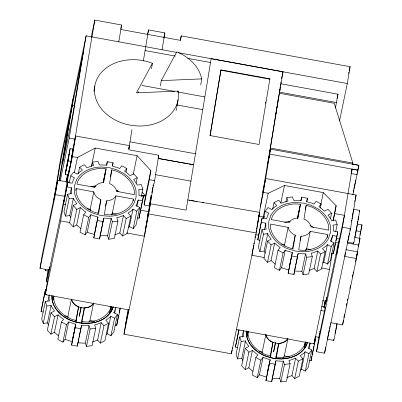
<?xml version="1.0" encoding="UTF-8"?>
<svg xmlns="http://www.w3.org/2000/svg" width="402" height="402" viewBox="0 0 402 402"><rect width="100%" height="100%" fill="white"/><g stroke="black" fill="none" stroke-linecap="round" stroke-linejoin="round"><path stroke-width="0.6" d="M280.812 83.164L280.973 82.013M358.408 217.462L358.539 216.547M71.782 157.448L72.481 152.951L72.124 154.664M268.762 158.519L275.465 116.439L275.144 116.379M275.546 115.917L276.224 111.625M276.415 110.394L276.606 109.168M276.802 107.942L276.993 106.716M277.184 105.485L277.38 104.259M277.571 103.033L277.767 101.806M277.958 100.575L278.149 99.349M278.345 98.123L278.536 96.892M48.783 269.25L48.401 271.079L45.391 270.541L45.587 269.325M47.396 282.033L46.26 281.832L47.989 270.938M68.214 174.136L66.657 182.026M129.022 309.937L45.265 294.646L60.632 220.909L67.084 181.92L72.36 156.599L75.621 136.022L129.479 145.619L128.786 149.8L158.755 155.272L154.112 183.654M151.348 196.915L149.464 205.955L144.112 205L145.549 195.905L150.825 170.584L137.112 155.69L95.234 148.042L77.485 157.514L72.36 156.599M144.112 205L149.388 179.684L150.825 170.584M149.464 205.955L150.805 197.462M358.026 219.899L358.262 218.417M93.912 91.44L94.812 85.968M151.509 68.747L152.408 63.275A42.195 32.889 9.3 0 0 95.44 83.169A42.195 32.889 9.3 0 0 134.72 125.761A42.195 32.889 9.3 0 0 178.046 91.078L177.845 92.294M160.363 86.088L161.262 80.616L176.79 51.858C188.518 56.662 199.055 66.089 201.729 78.903L200.729 84.983M176.875 107.007L178.076 99.711M40.004 268.355L55.37 194.618L64.702 196.322L49.335 270.059L40.004 268.355L42.391 253.948L57.757 180.217L69.556 182.367M53.441 202.166L53.647 200.935M53.853 199.704L61.094 155.966L86.123 35.848L176.629 52.376M55.109 194.442L60.516 161.8L83.651 50.778M55.37 194.618L57.757 180.217M69.993 116.319L59.029 180.97M59.551 180.825L73.606 95.907M82.224 57.632L72.536 116.138L62.667 163.513L72.35 105.007L74.656 105.43M60.255 181.006L69.194 138.107L86.123 35.848M43.28 312.032L41.059 311.625L45.431 289.721L46.537 289.922M41.059 311.625L45.431 289.721M45.265 294.646L49.928 266.456M65.26 174.533L67.275 162.348L70.129 148.655L73.174 149.212L71.159 161.398L68.305 175.086L65.26 174.533L68.109 160.84L70.129 148.655M65.621 204.734L63.41 204.332L67.782 182.428L72.224 183.237L73.732 178.875L74.526 177.84L70.732 175.82L73.626 172.081L77.42 174.101L78.154 173.156L82.4 170.136L79.676 167.137L84.279 164.709L87.013 167.724L92.103 165.805L93.656 165.599L92.51 162.182L98.123 161.438L99.269 164.86L106.711 165.147L107.279 161.71L113.047 162.76L112.475 166.212L118.168 167.86L119.56 168.604L121.736 165.79L126.781 168.478L126.032 172.086M68.305 175.086L69.516 167.775M63.41 204.332L67.782 182.428M91.892 36.904L74.963 139.157L69.194 138.107M92.023 36.924L94.807 20.1L121.59 24.989L118.806 41.813M101.229 322.675L97.596 340.097L100.319 343.097L103.952 325.675L101.229 322.675L96.018 324.64L94.601 324.826L95.746 328.248L92.113 345.67L86.5 346.408L90.133 328.987L88.988 325.57L87.44 325.776L81.551 325.308L77.345 346.182L71.581 345.127L75.777 324.268L68.682 321.901L66.506 324.715L62.873 342.137L57.828 339.449L61.461 322.027L63.637 319.213L62.245 318.469L58.069 314.861L54.526 316.726L50.893 334.147L47.341 330.233L50.969 312.811L54.501 310.952L51.471 306.605L51.089 305.455L46.863 306.012L43.235 323.434L47.456 322.876L51.089 305.455M71.581 345.127L75.777 324.268M76.008 322.429L78.521 306.857A11.613 8.995 11.8 0 1 71.481 299.103M79.159 316.299L81.058 307.138M123.444 215.527L119.811 232.949L122.545 235.964L126.178 218.542L123.444 215.527L118.354 217.447L116.801 217.653L117.947 221.07L114.319 238.492L108.706 239.235L112.334 221.814L111.188 218.392L103.746 218.105L99.545 238.964L93.782 237.909L97.982 217.04L92.289 215.387L90.897 214.648L88.721 217.462L85.088 234.884L80.043 232.195L83.676 214.774L85.852 211.96L84.576 211.276L80.305 207.588L76.777 209.447L73.144 226.869L69.591 222.949L73.224 205.528L76.767 203.663L73.807 199.412L73.385 198.156L69.164 198.719L65.531 216.14L69.757 215.578L73.385 198.156M93.782 237.909L97.982 217.04M100.912 199.678L98.641 213.412L94.083 212.09A29.572 22.909 11.8 0 1 76.164 192.347L76.149 188.573L93.817 191.91A11.613 8.995 11.8 0 0 100.852 199.663L98.033 213.497M106.108 168.79L103.691 182.508A11.613 8.995 11.8 0 0 94.576 187.312L76.893 184.136L78.104 180.644A29.572 22.909 11.8 0 1 101.314 168.413L106.108 168.79L103.229 182.603M77.345 346.182L78.797 338.524M81.717 323.464L84.43 307.932A11.613 8.995 11.8 0 0 92.053 305.063M99.545 238.964L103.746 218.105M106.625 200.729L104.349 214.462L109.143 214.839A29.572 22.909 11.8 0 0 132.353 202.608L133.564 199.116L115.897 195.89A11.613 8.995 11.8 0 1 106.766 200.744L105.495 206.136M111.816 169.84L109.605 183.588A11.613 8.995 11.8 0 1 116.64 191.342L134.308 194.679L134.293 190.905A29.572 22.909 11.8 0 0 116.374 171.162L111.816 169.84L110.314 177.051M131.997 129.585L128.821 148.76L129.479 145.619M138.077 92.857L138.278 91.646M143.348 61.009L148.499 29.904L164.865 32.894L162.081 49.717M115.067 325.032L116.726 325.339L117.469 320.851M137.378 217.944L139.042 218.246L140.288 211.362M139.042 218.246L143.413 196.342L138.997 195.533L138.976 190.789L138.589 189.638L142.816 189.081L141.293 184.533L137.072 185.096L136.65 183.84L133.69 179.588L137.233 177.719L133.68 173.805L130.153 175.664L125.881 171.971L124.605 171.292L126.781 168.478M187.799 199.915L259.622 212.382L256.22 232.929L251.938 255.164L231.381 353.805L123.967 334.193L127.992 309.877M150.75 197.794L144.388 236.205L123.967 334.193M126.529 232.944L144.388 236.205L148.67 213.964L153.675 183.734M339.484 121.032L347.303 83.541L350.087 66.712L181.232 35.879L180.488 40.381L120.846 29.487M210.01 135.936L220.964 69.847L269.898 78.787L259.024 144.489L210.09 135.554L220.964 69.847M265.486 103.259L265.687 102.028M231.381 353.805L231.989 350.137M232.19 348.916L232.396 347.69M236.436 329.555L314.047 343.831L329.55 269.446L332.158 253.717M237.637 347.524L235.416 347.117L238.788 330.017M253.627 244.984L251.923 255.27L264.245 257.521M256.245 231.296L256.446 230.08M256.647 228.864L256.848 227.648M257.049 226.432L257.25 225.215M257.451 223.999L257.652 222.783M258.235 219.09L258.441 217.849M258.647 216.613L258.848 215.371M275.169 116.801L275.465 116.439L275.144 116.942M257.124 226.718L259.622 212.382M279.541 90.917L279.742 89.721M280.038 87.932L280.234 86.737M280.43 85.541L280.631 84.35M278.43 98.515L280.058 88.686L279.581 90.973M275.566 115.821L278.229 99.751M145.434 229.095L150.358 203.784L186.121 210.09L211.186 58.657L282.988 71.772L258.33 219.135M260.31 206.97L263.35 192.387L270.506 149.162L358.87 165.302L352.84 194.93M259.978 240.225L257.767 239.818L262.144 217.914L266.581 218.723L268.089 214.361L268.888 213.331L265.094 211.311L267.983 207.568L271.782 209.593L272.511 208.648L276.757 205.628L274.033 202.623L278.636 200.201L281.375 203.211L286.465 201.296L288.013 201.09L286.867 197.668L292.48 196.93L293.626 200.347L301.068 200.633L301.636 197.196L307.404 198.251L306.837 201.703L312.525 203.352L313.917 204.095L316.098 201.281L321.138 203.97L320.263 208.176M257.767 239.818L262.144 217.914M295.586 358.167L291.952 375.589L294.681 378.589L298.309 361.167L295.586 358.167L290.375 360.127L288.958 360.318L290.103 363.735L286.47 381.156L280.857 381.9L284.49 364.478L283.345 361.056L281.797 361.262L275.908 360.8L271.707 381.669L265.938 380.619L270.139 359.76L263.039 357.393L260.863 360.207L257.23 377.629L252.185 374.935L255.818 357.519L257.994 354.705L256.602 353.961L252.426 350.353L248.883 352.217L245.255 369.639L241.697 365.725L245.331 348.303L248.858 346.444L245.833 342.092L245.446 340.946L241.225 341.504L237.592 358.926L241.818 358.368L245.446 340.946M265.938 380.619L270.139 359.76M270.491 357.318L272.878 342.343A11.613 8.995 11.8 0 1 265.843 334.59M273.516 351.785L275.42 342.625M317.801 251.019L314.173 268.441L316.907 271.45L320.535 254.029L317.801 251.019L312.711 252.933L311.163 253.139L312.309 256.561L308.676 273.983L303.063 274.727L306.696 257.305L305.55 253.883L298.108 253.597L293.907 274.455L288.139 273.4L292.339 252.526L286.646 250.878L285.254 250.134L283.078 252.948L279.45 270.37L274.405 267.682L278.033 250.26L280.209 247.446L278.938 246.768L274.666 243.074L271.134 244.934L267.506 262.355L263.948 258.441L267.581 241.019L271.124 239.155L268.164 234.904L267.747 233.647L263.521 234.205L259.893 251.627L264.114 251.069L267.747 233.647M288.139 273.4L292.339 252.526M295.274 235.17L292.998 248.903L288.445 247.582A29.572 22.909 11.8 0 1 270.521 227.839L270.511 224.06L288.174 227.401A11.613 8.995 11.8 0 0 295.214 235.15L292.395 248.989M300.465 204.281L298.053 218A11.613 8.995 11.8 0 0 288.937 222.803L271.255 219.623L272.461 216.135A29.572 22.909 11.8 0 1 295.676 203.899L300.465 204.281L297.46 218.698M271.707 381.669L272.28 378.222L278.164 378.684L279.717 378.478L283.345 361.056M276.079 358.951L278.792 343.424A11.613 8.995 11.8 0 0 287.907 338.62M293.907 274.455L294.38 271.591M300.982 236.22L298.711 249.954L303.5 250.33A29.572 22.909 11.8 0 0 326.715 238.1L327.921 234.607L310.254 231.381A11.613 8.995 11.8 0 1 301.123 236.23L300.108 240.426M306.173 205.332L303.962 219.08A11.613 8.995 11.8 0 1 311.002 226.834L328.665 230.17L328.65 226.391A29.572 22.909 11.8 0 0 310.731 206.648L306.173 205.332L305.299 209.532M335.434 108.083L337.971 94.204L280.732 83.752M333.419 220.291L336.127 205.673L323.293 192.598L284.48 185.508L268.199 193.272L263.35 192.387M309.429 360.524L311.088 360.825L311.826 356.343M314.047 343.831L315.148 337.177M311.088 360.825L315.459 338.921L314.208 344.926M262.737 192.468L265.647 178.493L356.107 195.01L350.534 228.673L324.585 353.197L316.51 351.725L319.55 333.364M319.756 332.137L319.957 330.916M333.494 253.175L334.142 249.255M322.59 300.711L326.158 301.364L326.861 297.133M331.735 253.431L333.404 253.737L337.775 231.833L333.353 231.024L333.333 226.276L332.951 225.13L337.172 224.572L335.655 220.025L331.429 220.582L331.012 219.331L328.052 215.08L331.595 213.211L328.042 209.296L324.509 211.156L320.238 207.462L318.962 206.784L321.138 203.97M336.68 254.948L339.348 238.838M352.665 164.348L352.871 163.112L334.228 103.274L279.114 93.214M316.51 351.725L342.464 227.2L352.082 169.106L358.056 170.202L269.692 154.061L267.134 166.338M324.585 353.197L325.595 347.077M345.358 252.747L344.75 256.421L356.458 258.556L357.574 251.823L345.866 249.687M330.931 322.731L342.64 324.866L343.348 320.58M359.473 238.371L361.996 224.889L357.082 223.989M356.338 257.411L360.011 238.396L354.649 237.416M72.39 153.529L70.255 165.302M69.817 166.483L68.998 171.347L70.003 166.513M357.609 222.356L357.815 221.125M71.983 156.283L71.471 159.247L71.983 156.137M357.217 224.562L357.509 222.904M357.122 225.115L355.584 233.316M337.002 323.575L335.886 329.424M151.715 192.648L151.946 191.447M152.177 190.246L152.755 187.242M152.986 186.041L153.217 184.835M253.843 243.863L254.054 242.743M255.039 237.627L255.26 236.482M256.255 231.331L256.476 230.19M256.692 229.045L256.913 227.899M335.419 331.715L335.77 329.997M355.162 235.406L355.479 233.838M71.792 156.277L72.013 155.202M91.219 37.311L94.807 20.1M69.355 152.886L65.993 170.533L68.134 160.267M45.391 270.541L45.647 269.325M66.023 182.061L67.611 174.448M72.536 150.805L75.621 136.022M66.29 181.83L67.822 174.468M72.149 153.72L74.938 140.333M72.184 153.971L73.174 149.212M46.26 281.832L48.798 269.657M69.229 183.026L70.732 175.82M47.878 301.023L49.129 295.018L49.144 299.656L49.567 300.912L45.346 301.47L41.713 318.892L43.235 323.434M67.039 186.91L71.461 187.714L71.481 192.463L71.863 193.613L67.642 194.171L64.008 211.593L65.531 216.14M74.345 172.584L77.485 157.514M70.209 193.724L71.461 187.714M78.3 173.744L79.676 167.137M52.536 300.997L53.541 296.189M75.772 190.372L76.149 188.573M52.567 301.832L53.818 295.827L53.828 299.54A29.572 22.909 11.8 0 0 71.752 319.283L76.38 320.625M73.144 226.869L76.676 225.004L80.305 207.588M50.893 334.147L54.436 332.283L58.069 314.861M91.465 166.126L95.234 148.042M91.631 166.388L92.51 162.182M120.821 28.678L121.59 24.989M68.149 317.711A11.613 8.995 11.8 0 1 67.853 316.525L71.481 299.053M90.706 211.105A11.613 8.995 11.8 0 1 90.184 209.331L93.817 191.799M85.088 234.884L87.264 232.07L90.897 214.648M62.873 342.137L65.049 339.323L68.682 321.901M104.274 176.126L104.525 174.925M106.53 165.312L107.279 161.71M103.078 182.568L105.46 171.151M75.777 320.711L78.656 306.892M95.133 230.23L95.761 227.23M96.013 226.03L96.636 223.025M72.752 338.047L73.254 335.645M73.501 334.444L74.003 332.042M74.254 330.836L75.254 326.032M79.345 316.329L81.249 307.173M112.419 165.765L113.047 162.76M81.239 322.947L84.37 307.927M79.043 337.323L81.551 325.308M147.474 34.823L148.499 29.904M88.857 322.037A11.613 8.995 11.8 0 0 89.917 320.55L93.581 303.028M108.706 239.235L107.56 235.813L111.188 218.392M111.188 214.844A11.613 8.995 11.8 0 0 112.248 213.361L115.897 195.89M86.5 346.408L85.355 342.991L88.988 325.57M133.218 174.373L137.112 155.69M163.84 37.808L164.865 32.894M136.107 183.126L137.233 177.719M109.595 313.223L110.093 310.821M110.344 309.62L110.972 306.615M109.746 313.459L111.248 306.254L110.022 309.801A29.572 22.909 11.8 0 1 86.807 322.032L82.093 321.66M133.188 200.92L133.564 199.116M112.279 309.445L111.073 309.6L111.696 306.6M133.037 209.151L129.404 226.572L133.203 228.592L136.831 211.171L133.037 209.151L132.303 210.095L128.057 213.115L130.781 216.115L127.153 233.537L122.545 235.964M110.771 316.253L107.138 333.675L110.932 335.7L114.565 318.278L110.771 316.253L109.972 317.284L105.816 320.238L108.555 323.253L104.922 340.675L100.319 343.097M114.686 313.113L115.937 307.108L114.394 311.57L113.66 312.515L117.459 314.54L113.826 331.962L110.932 335.7M136.856 206.623L138.233 200.015L142.675 200.824M141.313 196.287L142.816 189.081M138.233 200.015L136.725 204.377L135.926 205.407L139.725 207.432L136.092 224.854L133.203 228.592M117.595 320.253L118.595 315.444M119.223 312.444L120.097 308.239M140.534 210.161L142.288 201.749M142.539 200.548L143.413 196.342M116.726 325.339L120.359 307.917M180.337 40.185L181.232 35.879M158.212 157.885L158.755 155.272M150.087 200.764L150.343 199.538M150.579 198.407L150.795 197.372M152.353 192.091L152.604 190.885M147.308 217.15L148.459 211.618L140.454 210.156M125.655 324.012L128.685 309.46M210.542 62.516L187.694 58.34M204.844 96.932L177.674 91.973M202.744 109.635L176.8 104.922M195.437 153.775L129.967 141.846M190.91 181.116L155.187 174.619M269.898 78.787L269.822 79.169L220.884 70.234M281.596 78.46L282.988 71.772M269.576 153.619L270.506 149.162M257.828 221.562L258.079 220.351M235.416 347.117L239.049 329.695M268.199 193.272L263.26 216.969L264.385 216.437M263.591 218.517L265.094 211.311M261.401 222.396L265.822 223.205L265.838 227.954L266.224 229.1L261.998 229.663L258.37 247.084L259.893 251.627M242.11 337.112L243.486 330.504L243.506 335.147L243.924 336.399L239.703 336.956L236.069 354.378L237.592 358.926M264.446 229.813L265.822 223.205M272.656 209.236L274.033 202.623M246.898 336.484L247.898 331.68M247.049 336.72L248.175 331.313L248.19 335.032A29.572 22.909 11.8 0 0 266.109 354.775L270.742 356.117M280.807 203.131L284.48 185.508M267.506 262.355L271.033 260.496L274.666 243.074M245.255 369.639L248.798 367.775L252.426 350.353M285.993 201.874L286.867 197.668M262.506 353.202A11.613 8.995 11.8 0 1 262.21 352.011L265.843 334.539M284.842 246.009A11.613 8.995 11.8 0 1 284.546 244.818L288.174 227.286M279.45 270.37L281.626 267.556L285.254 250.134M257.23 377.629L259.411 374.815L263.039 357.393M299.259 208.613L299.761 206.211M300.887 200.804L301.636 197.196M297.44 218.055L299.565 207.844M270.134 356.202L273.013 342.383M289.37 266.325L290.746 259.717M290.998 258.511L291.621 255.511M267.109 373.538L267.36 372.337M267.611 371.136L268.24 368.131M268.486 366.931L268.988 364.529M269.239 363.323L269.491 362.122M273.707 351.82L275.606 342.66M306.656 201.854L307.404 198.251M275.471 359.036L278.727 343.419M295.475 266.209L294.475 271.018L301.917 271.305L305.55 253.883M295.726 265.008L298.108 253.597M272.4 377.619L275.908 360.8M337.077 98.495L337.971 94.204M287.415 340.082L287.666 338.881M283.214 357.529A11.613 8.995 11.8 0 0 284.274 356.041L287.943 338.514M305.55 250.335A11.613 8.995 11.8 0 0 306.61 248.848L310.254 231.381M320.635 205.357L323.293 192.598M348.675 73.476L348.931 72.244M349.187 71.018L350.087 66.712M330.469 218.618L331.595 213.211M304.078 348.112L305.078 343.308M304.103 348.951L305.605 341.74L304.379 345.288A29.572 22.909 11.8 0 1 281.169 357.524L276.455 357.152M327.293 237.612L327.796 235.205M306.636 344.931L305.43 345.092L306.058 342.087M327.394 244.637L323.766 262.059L327.56 264.084L331.193 246.662L327.394 244.637L326.665 245.582L322.414 248.602L325.143 251.607L321.51 269.028L316.907 271.45M305.128 351.745L301.495 369.167L305.294 371.187L308.922 353.765L305.128 351.745L304.329 352.775L300.178 355.73L302.912 358.74L299.284 376.161L294.681 378.589M333.087 220.261L336.127 205.673M331.343 241.512L332.595 235.507L337.032 236.316M309.043 348.604L310.168 343.197M335.67 231.778L337.172 224.572M332.595 235.507L331.087 239.868L330.288 240.898L334.082 242.924L330.454 260.345L327.56 264.084M310.103 343.157L308.751 347.062L308.022 348.006L311.816 350.026L308.188 367.448L305.294 371.187M331.801 254.411L332.057 253.18M312.203 354.539L313.957 346.132M334.268 248.652L335.273 243.848M335.896 240.843L337.775 231.833M352.871 163.112L352.614 164.338L352.871 163.112L270.491 148.072M351.152 173.563L352.082 169.111L351.142 173.558L357.117 174.659M323.997 307.364L325.394 300.666M324.379 307.048L325.655 300.927M324.359 307.51L325.746 300.857M326.158 301.364L338.293 243.145M354.725 201.643L354.976 200.437M355.227 199.231L356.107 195.01M359.946 234.708L360.589 231.642M360.845 230.411L361.996 224.889M358.348 246.381L358.991 243.31M359.247 242.079L360.011 238.396M343.881 317.52L344.524 314.449M346.313 305.852L346.825 303.394M347.464 300.329L347.72 299.098M349.896 288.661L350.539 285.591M352.328 276.998L352.84 274.541M353.097 273.315L353.353 272.084M355.529 261.647L356.167 258.576M356.423 257.35L357.574 251.823M342.64 324.866L356.458 258.556M353.187 192.231L353.705 189.784M353.961 188.563L355.77 179.99M357.192 173.262L358.87 165.302L352.891 164.207M324.052 307.269L325.349 301.123M324.047 307.354L325.479 300.651M354.835 236.909L355.051 235.904M335.062 333.364L335.303 332.263M324.087 307.46L325.55 300.751M112.816 307.128L111.666 310.465A31.366 24.296 11.8 0 1 94.882 322.404L87.043 323.439L78.923 322.796L71.074 320.525A31.366 24.296 11.8 0 1 52.069 299.585L52.054 295.505M307.369 342.062L306.022 345.956A31.366 24.296 11.8 0 1 289.239 357.891L281.405 358.931L273.285 358.288L265.436 356.011A31.366 24.296 11.8 0 1 246.431 335.072L246.416 330.992M152.408 63.275L136.444 92.837L178.046 91.078M136.831 211.171L139.725 207.432M128.675 227.517L129.404 226.572M114.565 318.278L117.459 314.54M106.339 334.705L107.138 333.675M331.193 246.662L334.082 242.924M323.032 263.003L323.766 262.059M308.922 353.765L311.816 350.026M300.701 370.197L301.495 369.167M52.19 297.771L53.572 296.787M246.547 333.263L248.391 331.951M126.178 218.542L130.781 216.115M103.952 325.675L108.555 323.253M320.535 254.029L325.143 251.607M298.309 361.167L302.912 358.74M114.721 234.868L119.811 232.949M92.385 342.062L97.596 340.097M309.078 270.355L314.173 268.441M286.747 377.548L291.952 375.589M112.334 221.814L117.947 221.07M107.56 235.813L100.118 235.527M306.696 257.305L312.309 256.561M90.133 328.987L95.746 328.248M85.355 342.991L83.807 343.197L77.918 342.73M284.49 364.478L290.103 363.735M161.262 80.616L201.729 78.903M158.102 158.413L193.643 164.674L188.714 164.001M148.67 213.964L256.22 232.929M149.388 179.684L154.74 180.639M67.084 181.92L69.933 182.428M91.626 186.292L95.319 186.95M116.273 190.684L117.51 190.905M141.318 195.151L145.549 195.905L142.228 192.292M60.516 161.8L62.245 162.117M178.448 52.707L347.303 83.541M145.082 50.562L175.342 56.089M279.345 92.113L336.585 102.565M141.851 85.43L174.584 91.41M275.129 116.474L275.45 116.535M158.217 158.433L187.498 163.78M353.469 209.271L359.614 210.392M68.109 160.84L71.159 161.398M334.811 213.608L344.424 215.361L338.64 243.109L335.665 242.567M342.464 227.2L350.534 228.673M189.02 200.171L190.246 200.392M191.478 200.618L194.543 201.181M195.774 201.402L197 201.628M202.523 202.638L203.749 202.859M355.966 230.723L360.88 231.617M258.411 216.085L264.496 217.196M288.581 221.592L289.812 221.819M91.164 186.317L94.867 186.99M116.479 190.94L118.329 191.277M141.177 195.447L145.499 196.236M336.509 238.517L339.484 239.059M347.393 242.16L353.539 243.28M347.579 243.064L358.896 245.13M255.325 234.703L258.406 235.265M87.139 208.663L90.184 209.221M281.495 244.155L284.546 244.707M112.264 213.311L116.53 214.09M306.625 248.803L310.279 249.471M97.41 220.492L103.178 221.542M291.772 255.979L297.535 257.034M321.54 267.983L329.55 269.446M60.632 220.909L69.868 222.597M321.655 306.46L325.278 307.123L318.982 337.348L315.349 336.685M320.811 310.49L324.439 311.153M327.208 339.187L333.645 340.363M313.61 343.202L314.716 343.403M44.692 294.204L46.908 294.611M89.953 320.449L94.827 321.339M284.309 355.936L289.184 356.825M64.807 315.917L67.853 316.474M259.164 351.408L262.21 351.961M75.209 327.705L80.978 328.761M269.571 363.197L275.335 364.247M288.711 269.948L283.018 268.3L281.626 267.556M94.349 234.461L88.656 232.808L87.264 232.07M277.862 343.655L277.998 343.695A11.613 8.995 11.8 0 1 279.088 344.187M83.505 308.163L83.641 308.203A11.613 8.995 11.8 0 1 84.727 308.696M266.506 377.182L259.411 374.815M72.149 341.69L65.049 339.323M278.033 250.26L283.078 252.948M83.676 214.774L88.721 217.462M255.818 357.519L260.863 360.207M61.461 322.027L66.506 324.715M271.033 260.496L275.305 264.189M248.798 367.775L252.974 371.383M76.676 225.004L80.948 228.698M54.436 332.283L58.612 335.891M267.581 241.019L271.134 244.934M245.331 348.303L248.883 352.217M73.224 205.528L76.777 209.447M50.969 312.811L54.526 316.726M265.194 253.27L264.114 251.069M242.873 360.483L241.818 358.368M70.832 217.778L69.757 215.578M48.516 324.992L47.456 322.876M301.917 271.305L303.063 274.727M305.048 343.941L305.43 345.092M261.998 229.663L263.521 234.205M279.717 378.478L280.857 381.9M239.703 336.956L241.225 341.504M110.686 308.455L111.073 309.6M67.642 194.171L69.164 198.719M45.346 301.47L46.863 306.012M306.394 248.964A11.547 8.944 11.8 0 1 305.721 249.964M284.767 245.964A11.547 8.944 11.8 0 1 284.485 244.783M359.197 211.733A16.809 0.342 -79.7 0 1 357.006 226.406A16.809 0.342 -79.7 0 1 353.639 242.275M353.373 210.276A16.809 0.342 -79.7 0 1 353.167 211.733M353.077 212.336A16.809 0.342 -79.7 0 1 352.403 216.467M352.197 217.703A16.809 0.342 -79.7 0 1 351.976 218.989M351.775 220.135A16.809 0.342 -79.7 0 1 351.569 221.316M350.117 229.271A16.809 0.342 -79.7 0 1 349.891 230.477M349.348 233.331A16.809 0.342 -79.7 0 1 349.137 234.411M348.936 235.436A16.809 0.342 -79.7 0 1 348.303 238.567M348.167 239.215A16.809 0.342 -79.7 0 1 347.921 240.351M347.815 240.818A16.809 0.342 -79.7 0 1 347.504 242.044M93.777 303.078A11.743 9.1 11.8 0 1 81.872 307.726A11.743 9.1 11.8 0 1 71.591 299.55M112.932 212.427A11.743 9.1 11.8 0 1 111.364 215.025M90.43 210.598A11.743 9.1 11.8 0 1 90.133 209.397M337.012 324.208A18.457 0.377 -79.7 0 1 333.75 339.258M287.696 338.67A11.547 8.944 11.8 0 1 275.576 343.107A11.547 8.944 11.8 0 1 265.792 334.489M330.469 323.615A18.457 0.377 -79.7 0 1 330.248 324.791M330.032 325.952A18.457 0.377 -79.7 0 1 329.816 327.087M329.71 327.64A18.457 0.377 -79.7 0 1 329.474 328.886M329.238 330.097A18.457 0.377 -79.7 0 1 327.766 337.313M327.67 337.72A18.457 0.377 -79.7 0 1 327.419 338.75M176.769 107.605A42.195 32.889 9.3 0 1 176.016 110.595M113.374 306.751A31.431 24.351 11.8 0 1 79.279 322.841A31.431 24.351 11.8 0 1 51.833 295.917M93.545 303.133A11.613 8.995 11.8 0 1 92.485 304.615M90.882 186.669A29.572 22.909 11.8 0 1 95.802 185.93M116.188 190.191A29.572 22.909 11.8 0 1 118.876 191.779M307.736 342.238A31.431 24.351 11.8 0 1 273.265 358.262A31.431 24.351 11.8 0 1 246.21 330.821M284.656 222.301A29.572 22.909 11.8 0 1 290.159 221.417M309.982 225.386A29.572 22.909 11.8 0 1 313.741 227.612M151.102 195.653L150.901 196.859L151.132 195.653M71.491 157.735L71.571 157.348L71.491 157.735M76.46 179.98L74.38 185.99L74.405 192.392A31.366 24.296 11.8 0 0 93.41 213.331L101.259 215.608L109.379 216.246A31.366 24.296 11.8 0 0 133.997 203.271L136.077 197.256L136.052 190.86A31.366 24.296 11.8 0 0 124.092 173.674L117.047 169.92L109.198 167.644L101.078 167.006A31.366 24.296 11.8 0 0 76.46 179.98M270.817 215.467L268.737 221.482L268.762 227.879A31.366 24.296 11.8 0 0 287.767 248.818L295.616 251.094L303.736 251.737A31.366 24.296 11.8 0 0 328.359 238.763L330.434 232.748L330.414 226.351A31.366 24.296 11.8 0 0 318.449 209.166L311.404 205.412L303.555 203.136L295.44 202.492A31.366 24.296 11.8 0 0 270.817 215.467"/></g></svg>
